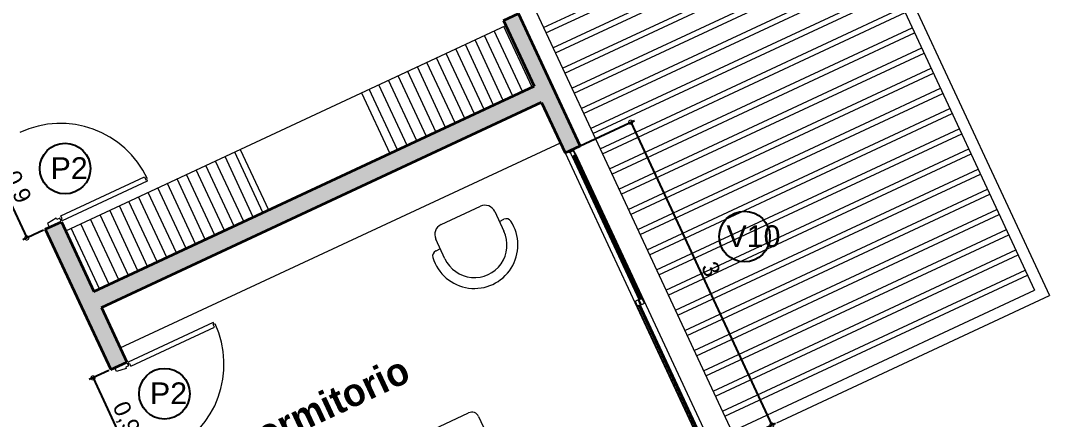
# Model space of a CAD drawing. Header units: millimetres. Extents: x 110427 to 125914, y 76277 to 76441.
# Drawn here: x 114048.05 to 114057.29, y 76330.42 to 76334 of the extents above; entities that cross this region are included whole.
import ezdxf

# ---------------------------------------------------------------- set-up
doc = ezdxf.new("R2010")
doc.units = ezdxf.units.MM
doc.linetypes.add('JIS_02_0.7', pattern=[1.35, 0.75, -0.6])
for name, color, linetype, lineweight in [('0.05', 253, 'Continuous', 5), ('04_CIVIL A CONSTRUIR', 250, 'Continuous', 35), ('07_CIVIL VISTAS MEDIA', 143, 'Continuous', 9), ('09_CIVIL PROYECCIONES', 230, 'JIS_02_0.7', 5), ('11_CARPINTERIA Y MOBILIARIO', 141, 'Continuous', 9), ('12_HATCH', 8, 'Continuous', 9), ('12_TEXTOS', 4, 'Continuous', 40), ('M-PARCELA-', 3, 'Continuous', 15)]:
    doc.layers.add(name, color=color, linetype=linetype, lineweight=lineweight)
doc.layers.add('01_SANIT CAÑERIA SECUNDARIA', color=30, linetype='Continuous')
doc.styles.add('JDS1', font='GOTHICB.TTF')
doc.styles.get("Standard").update_dxf_attribs({"font": 'arial.ttf'})
doc.styles.add('Swis721 BT', font='swiss.ttf')
doc.dimstyles.new('ISO-23', dxfattribs={"dimscale": 0.03, "dimtxt": 5, "dimasz": 2.5, "dimexe": 1.25, "dimexo": 0.625, "dimtad": 1, "dimtxsty": 'Swis721 BT', "dimblk": 'DOTSMALL', "dimcen": 2.5, "dimclrt": 150, "dimadec": 0, "dimazin": 0, "dimtfac": 1, "dimtmove": 0, "dimatfit": 3, "dimfxl": 0, "dimarcsym": 0})
pattern_1 = [(115, (110903.42275, 75902.70121), (-0.0863258167, -0.0402543894), [])]

# ---------------------------------------------------------------- blocks, each defined once
blk = doc.blocks.new('_DotSmall')
at = {"color": 0, "linetype": 'ByBlock', "const_width": 0.5}
blk.add_lwpolyline([(-0.0625, 0, 1), (0.0625, 0, 1)], format="xyb", close=True, dxfattribs=at)
blk = doc.blocks.new('*D107')
at = {"layer": 'Defpoints', "color": 0}
for p in [(114053.0146, 76332.8485), (114054.7992, 76330.3706), (114054.2825, 76330.1296)]:
    blk.add_point(p, dxfattribs=at)
at = {"layer": 'M-PARCELA-', "color": 0, "lineweight": -2}
for p, q in [((114053.0316, 76332.8564), (114053.5653, 76333.1053)), ((114053.5313, 76333.0895), (114054.7992, 76330.3706)), ((114054.2995, 76330.1375), (114054.8332, 76330.3864))]:
    blk.add_line(p, q, dxfattribs=at)
at = {"layer": 'M-PARCELA-', "color": 0, "lineweight": -2, "xscale": 0.075, "yscale": 0.075, "zscale": 0.075}
for p, rotation in [((114053.5313, 76333.0895), 115.0010018413672), ((114054.7992, 76330.3706), 295.0010018413672)]:
    blk.add_blockref('_DotSmall', p, dxfattribs=dict(at, rotation=rotation))
at = {"layer": 'M-PARCELA-', "color": 150, "insert": (114054.2521, 76331.7705), "char_height": 0.15, "attachment_point": 5, "rotation": 295.001, "style": 'Swis721 BT'}
blk.add_mtext('3', dxfattribs=at)
blk = doc.blocks.new('*D92')
at = {"layer": 'Defpoints', "color": 0}
for p in [(114047.8947, 76332.9438), (114048.2751, 76332.1281), (114048.1082, 76332.0502)]:
    blk.add_point(p, dxfattribs=at)
at = {"layer": 'M-PARCELA-', "color": 0, "lineweight": -2}
for p, q in [((114047.8777, 76332.9358), (114047.6938, 76332.8501)), ((114047.7278, 76332.8659), (114048.1082, 76332.0502)), ((114048.2581, 76332.1202), (114048.0742, 76332.0344))]:
    blk.add_line(p, q, dxfattribs=at)
at = {"layer": 'M-PARCELA-', "color": 0, "lineweight": -2, "xscale": 0.075, "yscale": 0.075, "zscale": 0.075}
for p, rotation in [((114047.7278, 76332.8659), 114.9999999982075), ((114048.1082, 76332.0502), 294.9999999982076)]:
    blk.add_blockref('_DotSmall', p, dxfattribs=dict(at, rotation=rotation))
at = {"layer": 'M-PARCELA-', "color": 150, "insert": (114048.0169, 76332.5042), "char_height": 0.15, "attachment_point": 5, "rotation": 295, "style": 'Swis721 BT'}
blk.add_mtext('0,9', dxfattribs=at)
blk = doc.blocks.new('*D93')
at = {"layer": 'Defpoints', "color": 0}
for p in [(114048.8626, 76330.8682), (114049.2429, 76330.0525), (114049.0835, 76329.9782)]:
    blk.add_point(p, dxfattribs=at)
at = {"layer": 'M-PARCELA-', "color": 0, "lineweight": -2}
for p, q in [((114048.8456, 76330.8602), (114048.6692, 76330.778)), ((114048.7032, 76330.7938), (114049.0835, 76329.9782)), ((114049.2259, 76330.0446), (114049.0496, 76329.9623))]:
    blk.add_line(p, q, dxfattribs=at)
at = {"layer": 'M-PARCELA-', "color": 0, "lineweight": -2, "xscale": 0.075, "yscale": 0.075, "zscale": 0.075}
for p, rotation in [((114048.7032, 76330.7938), 114.999999997816), ((114049.0835, 76329.9782), 294.999999997816)]:
    blk.add_blockref('_DotSmall', p, dxfattribs=dict(at, rotation=rotation))
at = {"layer": 'M-PARCELA-', "color": 150, "insert": (114048.9923, 76330.4321), "char_height": 0.15, "attachment_point": 5, "rotation": 295, "style": 'Swis721 BT'}
blk.add_mtext('0,9', dxfattribs=at)

msp = doc.modelspace()

# ---------------------------------------------------------------- hatches: boundary and pattern name
at = {"layer": '12_HATCH'}
h = msp.add_hatch(color=1, dxfattribs=at)
h.dxf.hatch_style = 1
h.paths.add_polyline_path([(114052.6634, 76333.413), (114048.7117, 76331.5703), (114048.42, 76332.1957), (114048.2751, 76332.1281), (114048.8626, 76330.8682), (114049.0076, 76330.9358), (114048.7793, 76331.4253), (114052.7308, 76333.2679), (114052.9422, 76332.8147), (114053.0781, 76332.8781), (114052.5245, 76334.0654), (114052.3886, 76334.002)])
h = msp.add_hatch(dxfattribs=at)
h.set_pattern_fill('LINE', color=256, scale=0.03, angle=475)
h.set_pattern_definition(pattern_1)
h.paths.add_polyline_path([(114052.6632, 76333.4129), (114052.4097, 76333.9567), (114051.1136, 76333.3523), (114051.3673, 76332.8086)])
h = msp.add_hatch(dxfattribs=at)
h.set_pattern_fill('LINE', color=256, scale=0.03, angle=475)
h.set_pattern_definition(pattern_1)
h.paths.add_polyline_path([(114050.2798, 76332.3015), (114050.026, 76332.8452), (114048.4582, 76332.1141), (114048.7117, 76331.5703)])

# ---------------------------------------------------------------- linework, layer by layer
at = {"layer": '0.05', "ltscale": 2}
for p, q in [((114053.3213, 76340.0466), (114057.2915, 76331.5327)), ((114053.2576, 76339.9466), (114057.1586, 76331.5811)), ((114052.7492, 76333.9385), (114055.4681, 76335.2063)), ((114052.7703, 76333.8931), (114055.4892, 76335.161)), ((114052.8337, 76333.7572), (114055.5526, 76335.025)), ((114052.8548, 76333.7119), (114055.5737, 76334.9797)), ((114052.9182, 76333.5759), (114055.6371, 76334.8438)), ((114052.9393, 76333.5306), (114055.6583, 76334.7985)), ((114053.0027, 76333.3947), (114055.7217, 76334.6625)), ((114053.0239, 76333.3494), (114055.7428, 76334.6172)), ((114053.0873, 76333.2134), (114055.8062, 76334.4813)), ((114053.1084, 76333.1681), (114055.8273, 76334.4359)), ((114053.1718, 76333.0321), (114055.8907, 76334.3)), ((114053.1929, 76332.9868), (114055.9118, 76334.2547)), ((114053.2563, 76332.8509), (114055.9752, 76334.1187)), ((114053.2774, 76332.8056), (114055.9964, 76334.0734)), ((114053.3408, 76332.6696), (114056.0598, 76333.9375)), ((114053.362, 76332.6243), (114056.0809, 76333.8922)), ((114053.4254, 76332.4884), (114056.1443, 76333.7562)), ((114053.4465, 76332.443), (114056.1654, 76333.7109)), ((114053.5099, 76332.3071), (114056.2288, 76333.575)), ((114053.531, 76332.2618), (114056.2499, 76333.5296)), ((114053.5944, 76332.1258), (114056.3133, 76333.3937)), ((114053.6155, 76332.0805), (114056.3345, 76333.3484)), ((114053.6789, 76331.9446), (114056.3979, 76333.2124)), ((114053.7001, 76331.8993), (114056.419, 76333.1671)), ((114053.7635, 76331.7633), (114056.4824, 76333.0312)), ((114053.7846, 76331.718), (114056.5035, 76332.9859)), ((114053.848, 76331.5821), (114056.5669, 76332.8499)), ((114053.8691, 76331.5367), (114056.588, 76332.8046)), ((114053.9325, 76331.4008), (114056.6514, 76332.6686)), ((114053.9536, 76331.3555), (114056.6726, 76332.6233)), ((114054.017, 76331.2195), (114056.7359, 76332.4874)), ((114054.0382, 76331.1742), (114056.7571, 76332.4421)), ((114054.1015, 76331.0383), (114056.8205, 76332.3061)), ((114054.1227, 76330.993), (114056.8416, 76332.2608)), ((114054.1861, 76330.857), (114056.905, 76332.1249)), ((114054.2072, 76330.8117), (114056.9261, 76332.0795)), ((114054.2706, 76330.6757), (114056.9895, 76331.9436)), ((114054.2917, 76330.6304), (114057.0106, 76331.8983)), ((114054.3551, 76330.4945), (114057.074, 76331.7623)), ((114054.3762, 76330.4492), (114057.0952, 76331.717)), ((114054.4396, 76330.3132), (114057.1586, 76331.5811)), ((114054.8444, 76330.3916), (114057.2915, 76331.5327))]:
    msp.add_line(p, q, dxfattribs=at)
at = {"layer": '01_SANIT CAÑERIA SECUNDARIA'}
for centre in [(114048.4521, 76332.6737), (114049.3444, 76330.6519)]:
    msp.add_circle(centre, 0.2277, dxfattribs=at)
at = {"layer": '01_SANIT CAÑERIA SECUNDARIA', "color": 242}
msp.add_circle((114054.5538, 76332.0625), 0.2277, dxfattribs=at)
at = {"layer": '04_CIVIL A CONSTRUIR'}
for p, q in [((114052.3885, 76334.002), (114052.5245, 76334.0654)), ((114053.0781, 76332.8781), (114052.5245, 76334.0654)), ((114052.3885, 76334.002), (114052.6632, 76333.4129)), ((114048.7117, 76331.5703), (114052.6634, 76333.413)), ((114048.7793, 76331.4253), (114052.7311, 76333.268)), ((114052.7308, 76333.2679), (114052.9422, 76332.8147)), ((114052.9422, 76332.8147), (114053.0781, 76332.8781)), ((114048.2751, 76332.1281), (114048.42, 76332.1957)), ((114048.2751, 76332.1281), (114048.8626, 76330.8682)), ((114048.4201, 76332.1957), (114048.7117, 76331.5703)), ((114048.7793, 76331.4253), (114049.0076, 76330.9358)), ((114048.8626, 76330.8682), (114049.0075, 76330.9357))]:
    msp.add_line(p, q, dxfattribs=at)
at = {"layer": '07_CIVIL VISTAS MEDIA'}
for p, q in [((114051.1348, 76337.4005), (114053.214, 76332.9415)), ((114052.9617, 76332.7797), (114052.9465, 76332.8123)), ((114052.947, 76332.8137), (114052.9774, 76332.8278)), ((114052.959, 76332.7784), (114052.9617, 76332.7797)), ((114052.9855, 76332.8128), (114052.9787, 76332.8273)), ((114052.9882, 76332.8141), (114052.9814, 76332.8286)), ((114052.9819, 76332.8299), (114053.0123, 76332.8441)), ((114052.9882, 76332.8141), (114052.9855, 76332.8128)), ((114053.0068, 76332.7807), (114052.9898, 76332.8172)), ((114052.9921, 76332.8237), (114053.0105, 76332.8322)), ((114053.0068, 76332.7807), (114053.6081, 76331.4924)), ((114053.0133, 76332.7784), (114053.0171, 76332.7802)), ((114053.0288, 76332.811), (114053.0136, 76332.8436)), ((114053.0315, 76332.8123), (114053.0146, 76332.8485)), ((114053.0248, 76332.7891), (114053.016, 76332.785)), ((114053.0176, 76332.7815), (114053.016, 76332.785)), ((114053.017, 76332.8299), (114053.034, 76332.7934)), ((114053.0244, 76332.7879), (114053.0171, 76332.7846)), ((114053.6177, 76331.4979), (114053.0171, 76332.7846)), ((114053.625, 76331.5013), (114053.0244, 76332.7879)), ((114053.0248, 76332.7891), (114053.0265, 76332.7856)), ((114053.0316, 76332.7869), (114053.0278, 76332.7851)), ((114053.0315, 76332.8123), (114053.0288, 76332.811)), ((114053.0315, 76332.8123), (114054.2825, 76330.1297)), ((114053.034, 76332.7934), (114053.6353, 76331.5051)), ((114053.5732, 76331.4761), (114053.5902, 76331.4397)), ((114053.5939, 76331.4912), (114053.5756, 76331.4826)), ((114053.6174, 76331.4523), (114053.6004, 76331.4888)), ((114053.6081, 76331.4924), (114053.6251, 76331.4559)), ((114053.6105, 76331.4989), (114053.6143, 76331.5007)), ((114053.6157, 76331.5002), (114053.6173, 76331.4967)), ((114053.6261, 76331.5008), (114053.6173, 76331.4967)), ((114053.625, 76331.5013), (114053.6177, 76331.4979)), ((114053.6261, 76331.5008), (114053.6245, 76331.5044)), ((114053.6288, 76331.5075), (114053.625, 76331.5057)), ((114053.6523, 76331.4686), (114053.6353, 76331.5051)), ((114054.1902, 76330.1524), (114053.5902, 76331.4397)), ((114053.5968, 76331.4373), (114053.6006, 76331.4391)), ((114053.5994, 76331.4439), (114053.6083, 76331.4481)), ((114053.5994, 76331.4439), (114053.6011, 76331.4404)), ((114053.6006, 76331.4435), (114053.6079, 76331.4469)), ((114053.6006, 76331.4435), (114054.2002, 76330.1564)), ((114053.6079, 76331.4469), (114054.2075, 76330.1597)), ((114053.6099, 76331.4445), (114053.6083, 76331.4481)), ((114053.6151, 76331.4459), (114053.6112, 76331.4441)), ((114054.2178, 76330.1636), (114053.6174, 76331.4523)), ((114053.6316, 76331.4536), (114053.65, 76331.4622))]:
    msp.add_line(p, q, dxfattribs=at)
for centre, radius, start, end in [((114052.9474, 76332.8127), 0.001, 115.01523, 205.01523), ((114052.9778, 76332.8269), 0.001, 25.01523, 115.01523), ((114052.9823, 76332.829), 0.001, 115.01523, 205.01523), ((114052.9942, 76332.8193), 0.00488, 115.01523, 205.01523), ((114053.0112, 76332.7828), 0.00488, 205.01523, 295.01523), ((114053.0125, 76332.8278), 0.00488, 25.01523, 115.01523), ((114053.0127, 76332.8432), 0.001, 25.01523, 115.01523), ((114053.0167, 76332.7811), 0.001, 295.01523, 25.01523), ((114053.0295, 76332.7913), 0.0049, 295.01523, 25.01523), ((114053.5777, 76331.4782), 0.00488, 115.01523, 205.01523), ((114053.596, 76331.4868), 0.00488, 25.01523, 115.01523), ((114053.6125, 76331.4945), 0.00488, 115.01523, 205.01523), ((114053.6147, 76331.4998), 0.001, 25.01523, 115.01523), ((114053.6309, 76331.503), 0.0049, 25.01523, 115.01523), ((114053.5947, 76331.4417), 0.0049, 205.01523, 295.01523), ((114053.6108, 76331.445), 0.001, 205.01523, 295.01523), ((114053.613, 76331.4503), 0.00488, 295.01523, 25.01523), ((114053.6296, 76331.458), 0.00488, 205.01523, 295.01523), ((114053.6479, 76331.4666), 0.00488, 295.01523, 25.01523)]:
    msp.add_arc(centre, radius, start, end, dxfattribs=at)
at = {"layer": '07_CIVIL VISTAS MEDIA', "extrusion": (7.105e-10, -6.55595e-08, 1)}
msp.add_arc((114053.0274, 76332.786, -0.0049), 0.001, 205.01523, 295.01523, dxfattribs=at)
at = {"layer": '07_CIVIL VISTAS MEDIA', "extrusion": (-4.97875e-08, 4.26587e-08, 1)}
msp.add_arc((114053.6254, 76331.5048, -0.0024), 0.001, 115.01523, 205.01523, dxfattribs=at)
at = {"layer": '07_CIVIL VISTAS MEDIA', "extrusion": (4.97875e-08, -4.26587e-08, 1)}
msp.add_arc((114053.6002, 76331.44, 0.0024), 0.001, 295.01523, 25.01523, dxfattribs=at)
at = {"layer": '09_CIVIL PROYECCIONES', "ltscale": 2}
for centre, start, end in [((114048.4107, 76332.2156), 25, 115), ((114049.0168, 76330.9158), 295, 25)]:
    msp.add_arc(centre, 0.863, start, end, dxfattribs=at)
at = {"layer": '11_CARPINTERIA Y MOBILIARIO'}
for p, q in [((114048.458, 76332.114), (114052.4097, 76333.9567)), ((114051.1136, 76333.3523), (114051.3672, 76332.8088)), ((114048.9484, 76331.0627), (114052.9001, 76332.9055)), ((114053.214, 76332.9415), (114054.4819, 76330.2226)), ((114050.026, 76332.8452), (114050.2799, 76332.3013)), ((114052.9422, 76332.8147), (114054.21, 76330.0958)), ((114051.8281, 76332.1701), (114052.1817, 76332.3346)), ((114052.3112, 76332.2873), (114052.3935, 76332.1105)), ((114052.3523, 76332.1989), (114052.3934, 76332.218)), ((114051.8631, 76331.8637), (114051.7808, 76332.0405)), ((114051.8219, 76331.9521), (114051.7809, 76331.9331)), ((114050.5671, 76329.7763), (114052.0761, 76330.48)), ((114052.1658, 76330.4473), (114052.9043, 76328.8636))]:
    msp.add_line(p, q, dxfattribs=at)
for points in [[(114049.1852, 76332.5756), (114049.1905, 76332.561), (114048.427, 76332.205), (114048.4192, 76332.2185), (114048.427, 76332.2221), (114048.4149, 76332.2479), (114049.1654, 76332.5978), (114049.1774, 76332.572)], [(114049.7904, 76331.2776), (114049.7826, 76331.2911), (114049.0192, 76330.9351), (114049.0245, 76330.9205), (114049.0322, 76330.9241), (114049.0443, 76330.8983), (114049.7947, 76331.2482), (114049.7827, 76331.274)]]:
    msp.add_lwpolyline(points, close=True, dxfattribs=at)
for points in [[(114048.408, 76332.1978), (114048.417, 76332.202), (114048.4044, 76332.2292), (114048.3781, 76332.2169), (114048.3729, 76332.228), (114048.2955, 76332.1787), (114048.3083, 76332.1513), (114048.3173, 76332.1555)], [(114049.0014, 76330.9252), (114049.0105, 76330.9294), (114049.0231, 76330.9022), (114048.9969, 76330.89), (114049.002, 76330.8789), (114048.9145, 76330.8513), (114048.9017, 76330.8787), (114048.9108, 76330.8829)]]:
    msp.add_lwpolyline(points, dxfattribs=at)
for centre, radius, start, end in [((114052.2228, 76332.2462), 0.0975, 24.94992, 114.94993), ((114052.4139, 76332.1738), 0.0488, 33.16313, 114.94993), ((114052.1283, 76331.9871), 0.39, 196.73671, 33.16313), ((114051.8692, 76332.0817), 0.0975, 114.94993, 204.94992), ((114052.1283, 76331.9871), 0.2925, 204.94992, 24.94992), ((114051.8015, 76331.8889), 0.0488, 114.94993, 196.73671), ((114052.1046, 76330.4187), 0.0675, 25, 115)]:
    msp.add_arc(centre, radius, start, end, dxfattribs=at)

# ---------------------------------------------------------------- texts
at = {"layer": '01_SANIT CAÑERIA SECUNDARIA', "char_height": 0.19514, "attachment_point": 1}
for insert in [(114048.3222, 76332.7748), (114049.2145, 76330.7531)]:
    msp.add_mtext_dynamic_manual_height_columns('P2', width=0.6486, gutter_width=12.5, heights=[0], dxfattribs=dict(at, insert=insert))
at = {"layer": '01_SANIT CAÑERIA SECUNDARIA', "color": 242, "insert": (114054.3913, 76332.1636), "char_height": 0.19514, "attachment_point": 1}
msp.add_mtext_dynamic_manual_height_columns('V10', width=0.6486, gutter_width=12.5, heights=[0], dxfattribs=at)
at = {"layer": '12_TEXTOS', "insert": (114050.7984, 76330.4096), "char_height": 0.25, "width": 2.741072, "attachment_point": 8, "rotation": 25.00025, "style": 'JDS1'}
msp.add_mtext('Dormitorio', dxfattribs=at)

# ---------------------------------------------------------------- dimensions: what is measured, and where the dimension line sits
at = {"layer": 'M-PARCELA-'}
for p1, p2, distance, picture, middle in [((114053.0146, 76332.8485), (114054.2825, 76330.1296), 0.5701, '*D107', (114054.2521, 76331.7705)), ((114047.8947, 76332.9438), (114048.2751, 76332.1281), -0.1842, '*D92', (114048.0169, 76332.5042)), ((114048.8626, 76330.8682), (114049.2429, 76330.0525), -0.1759, '*D93', (114048.9923, 76330.4321))]:
    dim = msp.add_aligned_dim(p1=p1, p2=p2, distance=distance, dimstyle='ISO-23', dxfattribs=at)
    dim.commit()
    dim.dimension.update_dxf_attribs({"geometry": picture, "text_midpoint": middle})

doc.saveas('drawing.dxf')
